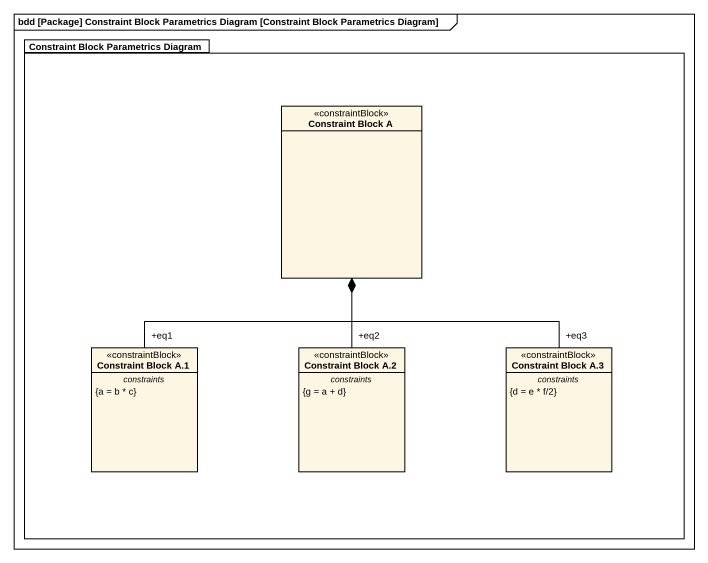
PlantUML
@startuml
mainframe bdd [Package] Constraint Block Parametrics Diagram [Constraint Block Parametrics Diagram]
hide circle
hide empty members
package "Constraint Block Parametrics Diagram" as Constraint_Block {
  class "Constraint Block A" as Constraint_Block_A <<constraintBlock>>
  class "Constraint Block A.1" as Constraint_Block_A_1 <<constraintBlock>> {
    -- constraints --
    {a = b * c}
  }
  class "Constraint Block A.2" as Constraint_Block_A_2 <<constraintBlock>> {
    -- constraints --
    {g = a + d}
  }
  class "Constraint Block A.3" as Constraint_Block_A_3 <<constraintBlock>> {
    -- constraints --
    {d = e * f/2}
  }
}
Constraint_Block_A_1 "+eq1" -up-* Constraint_Block_A
Constraint_Block_A_2 "+eq2" -up-* Constraint_Block_A
Constraint_Block_A_3 "+eq3" -up-* Constraint_Block_A
@enduml
